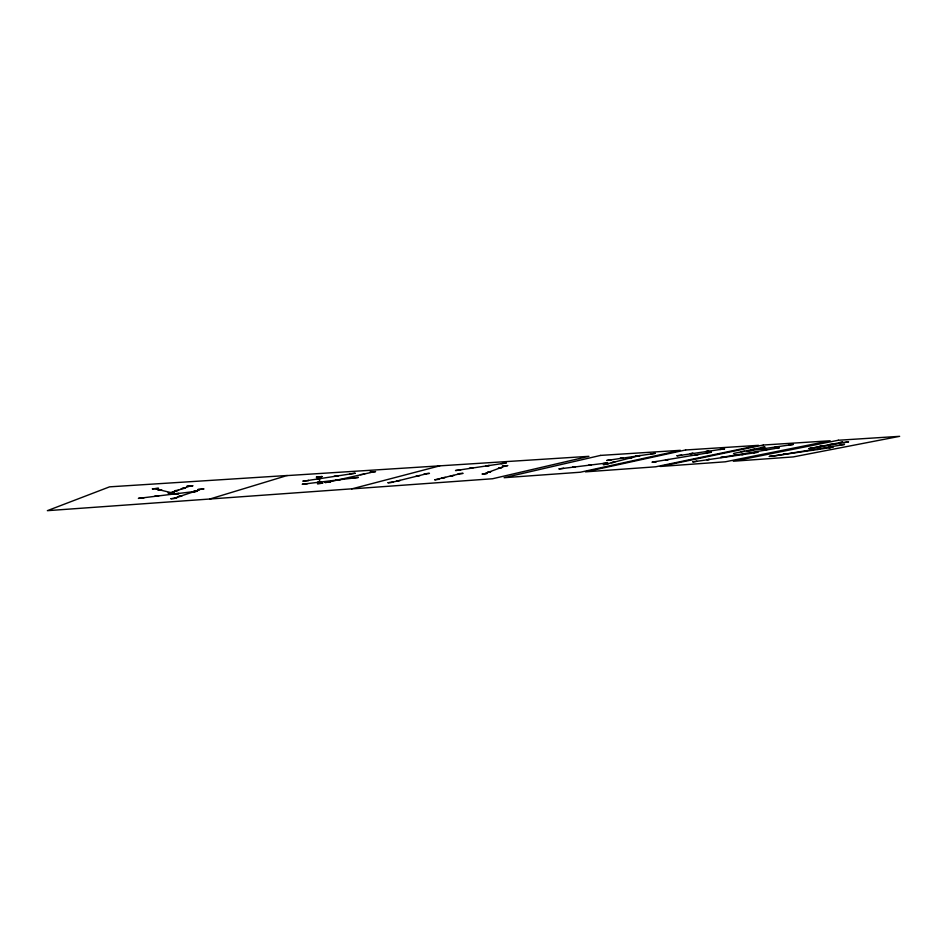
<?xml version="1.0" encoding="UTF-8"?>
<svg xmlns="http://www.w3.org/2000/svg" width="947" height="947" viewBox="0 0 947 947"><rect width="100%" height="100%" fill="white"/><g stroke="black" fill="none" stroke-linecap="round" stroke-linejoin="round"><path stroke-width="1.42" d="M197.887 489.54L203.759 488.936M203.759 488.983L197.899 489.575M370.005 472.21L375.592 471.606L370.04 472.257M197.367 491.28L191.637 491.813L197.473 491.221M307.633 483.657L302.2 484.26L358.368 477.442M168.199 492.925L174.141 492.345M460.621 469.925L455.507 470.529L460.621 469.866M174.106 492.393L169.75 493.02M303.052 481.088L308.639 480.484L303.099 481.147M316.416 477.122L322.075 476.495M322.051 476.566L316.428 477.17M170.957 498.702L176.58 498.122M176.568 498.193L170.969 498.749M352.947 477.998L358.357 477.395M677.022 455.756L681.615 455.152L677.058 455.791M788.768 445.019L793.278 444.403M793.266 444.451L746.923 451.092L751.35 450.5M482.236 473.997L487.078 473.417M487.042 473.476L482.295 474.056M681.603 455.199L724.538 448.842M724.526 448.878L719.933 449.517M706.699 452.82L711.256 452.228M607.583 462.965L603.026 463.545M711.233 452.287L706.734 452.879M753.824 452.95L696.862 461.307M720.703 457.425L724.976 456.868L720.726 457.472M808.88 448.535L813.106 447.967M813.082 448.014L808.904 448.582M829.039 447.659L833.206 447.091L829.099 447.706M840.238 444.983L844.464 444.415M844.428 444.463L840.226 445.031M650.577 453.897L655.324 453.353L606.743 460.467L611.407 459.804M318.713 478.744L319.861 478.271M335.652 476.282L336.86 475.808M820.741 446.511L821.57 446.203M484.982 473.547L504.195 466.386M833.62 444.427L834.485 444.107M666.641 459.899L667.576 459.555M172.141 492.31L188.915 486.438M696.234 454.915L697.371 454.548M174.248 498.229L199.663 489.8M735.132 455.211L736.198 454.868M742.484 454.584L743.549 454.24M470.493 468.256L472.02 467.782M487.089 465.924L488.652 465.451M209.737 499.045L287.225 475.501L109.58 486.841L47.35 510.67L352.071 488.806M696.755 461.355L692.671 461.864L696.85 461.272M764.501 450.358L765.744 449.979M785.619 454.098L786.732 453.767M817.912 449.411L819.096 449.079M829.88 446.937L831.217 446.582M620.889 458.324L622.629 457.863M439.799 465.841L351.739 488.901L492.547 478.756L588.916 456.324L286.858 475.607M636.858 456.158L640.196 455.531L635.496 456.205L638.598 455.673M606.329 464.148L636.526 456.359M438.354 479.241L439.491 479.241L434.661 479.845L459.058 473.974C470.292 472.565 454.11 473.879 458.999 473.974M155.781 496.228L157.877 495.695M175.136 494.038L179.09 493.458L173.265 494.097L177.196 493.434M391.951 482.331L426.055 473.891M690.801 453.708L692.648 453.258M707.373 459.769L708.983 459.378M169.987 492.937L172.33 492.369M706.379 451.589L708.261 451.127M158.575 490.286L161.108 489.694M760.299 449.127L762.217 448.677M775.522 447.067L777.475 446.617M318.547 482.236L320.867 481.703M783.643 454.43L785.335 454.039M336.978 480.153L339.346 479.608M328.704 482.011L370.987 472.494M733.499 453.495L761.139 447.73C771.249 446.38 758.736 447.446 761.21 447.73M839.255 442.64L843.019 442.048L810.987 448.274L848.595 441.847L844.475 442.462M572.935 467.143L575.397 466.658M588.904 465.332L591.39 464.847M318.239 482.26L321.175 481.68M317.565 478.803L320.69 478.211M655.454 461.627L656.401 461.663L651.986 462.219L706.9 453.045M724.171 456.939L775.131 448.523M487.563 472.233L490.901 471.701M840.332 445.185L773.391 456.004L830.602 447.611M498.489 468.102L501.981 467.546M308.284 480.425L355.279 473.204L350.011 473.902M460.467 469.83L506.314 462.953L501.247 463.651M611.312 462.669L614.769 462.16M628.642 458.17L632.217 457.65M181.256 488.688L185.446 488.096M174.414 490.877L178.545 490.286M177.894 496.63L181.86 496.074M450.346 475.974L454.015 475.465M441.882 477.951L445.516 477.442M751.22 449.73L754.676 449.257M741.134 451.731L744.555 451.257M829.241 444.581L832.591 444.119M818.93 446.534L822.233 446.084M192.395 491.765L196.526 491.209M416.088 476.14L419.935 475.619M396.521 480.993L400.309 480.496M144.169 497.731L138.38 498.382L191.732 491.848M563.69 468.351L607.607 462.905M336.067 480.141L340.198 479.632M360.393 474.625L364.631 474.116M832.449 444.463L835.656 444.084M819.569 446.546L822.754 446.167M734.091 455.211L737.24 454.868M741.442 454.584L744.579 454.24M817.024 449.411L819.995 449.079M784.696 454.098L787.655 453.779M665.457 459.911L668.76 459.555M695.145 454.903L698.448 454.56M763.554 450.334L766.691 450.003M829.075 446.913L832.022 446.605M783.169 454.359L785.809 454.122M706.758 459.697L709.587 459.449M334.184 476.211L338.328 475.868M317.221 478.673L321.364 478.33M636.1 456.04L639.296 455.767M620.155 458.23L623.351 457.969M705.823 451.482L708.818 451.234M690.221 453.613L693.228 453.364M775.096 446.96L777.889 446.724M759.849 449.02L762.655 448.783M486.048 465.841L489.694 465.533M469.428 468.173L473.074 467.865M174.248 493.872L178.154 493.671M154.858 496.062L158.8 495.861M336.469 479.963L339.855 479.798M317.991 482.059L321.412 481.881M169.276 492.748L173.029 492.57M588.916 465.143L591.378 465.036M572.911 466.954L575.409 466.835M157.924 490.073L161.748 489.907M169.56 493.032L168.27 492.996M318.263 482.011L321.14 481.928M317.695 478.531L320.548 478.484M488.392 471.937L490.073 471.985M499.436 467.782L501.022 467.865M178.983 496.287L180.77 496.429M175.515 490.499L177.444 490.664M182.38 488.309L184.31 488.474M193.626 491.398L195.283 491.576M612.579 462.349L613.49 462.479M443.22 477.608L444.179 477.773M451.707 475.631L452.654 475.808M630.039 457.827L630.809 457.993M417.568 475.773L418.444 475.986M156.16 489.043L175.42 493.671M398.024 480.65L398.805 480.851M337.842 479.75L338.434 480.022M319.139 477.288L319.885 483.29M152.42 488.889L158.623 488.332L152.455 488.865M502.561 466.184L507.628 465.616L502.561 466.184M388.045 482.733L393.029 482.201L388.045 482.733M186.914 486.332L192.987 485.752L186.95 486.308M325.058 482.52L330.42 481.987L325.152 482.473M424.303 473.914L429.465 473.37L424.398 473.867M317.47 483.68L322.809 483.159L317.553 483.645M559.061 468.895L563.678 468.339L559.097 468.883M753.788 452.749L758.109 452.216L753.812 452.737M603.405 464.598L607.974 464.042L603.488 464.563M774.989 448.31L779.405 447.765L775.072 448.274M769.343 456.407L773.403 455.909L769.343 456.407M600.611 455.4L504.1 477.702L580.381 472.222L680.36 450.322L600.611 455.4M685.604 449.979L585.412 471.855L655.691 466.8L758.488 445.339L685.604 449.979M763.282 445.031L660.331 466.469L725.284 461.805L830.152 440.769L763.282 445.031M838.367 440.248L733.298 461.225L793.255 456.916L899.65 436.33L838.367 440.248"/></g></svg>
